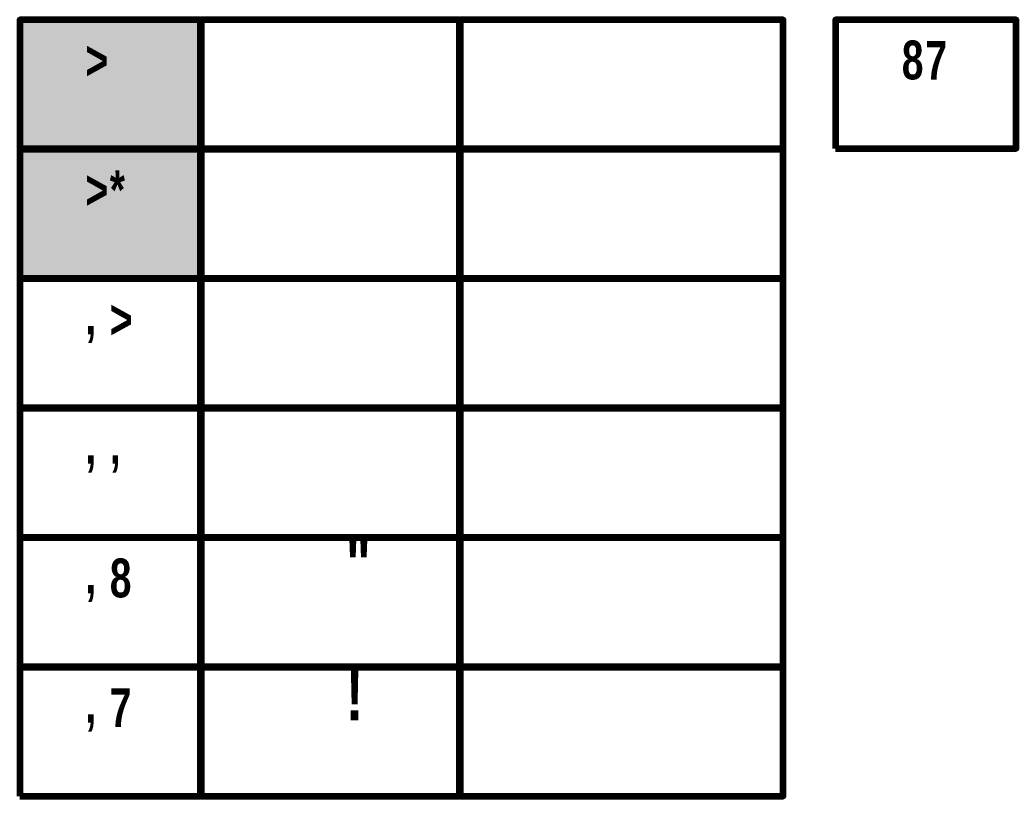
# Model space of a CAD drawing. Header units: inches. Extents: x 19 to 378, y -1 to 556.
# Drawn here: x 22.8 to 168.1, y 144.3 to 257.6 of the extents above; entities that cross this region are included whole.
import ezdxf

# ---------------------------------------------------------------- set-up
doc = ezdxf.new("R2010")
doc.units = ezdxf.units.IN
for name, color, linetype, lineweight in [('H', 7, 'CONTINUOUS', 100), ('P', 250, 'CONTINUOUS', 100), ('Text', 250, 'CONTINUOUS', 100)]:
    doc.layers.add(name, color=color, linetype=linetype, lineweight=lineweight)
doc.styles.get("Standard").update_dxf_attribs({"font": 'txt', "width": 0.75})

msp = doc.modelspace()

# ---------------------------------------------------------------- hatches: boundary and pattern name
at = {"layer": 'H', "linetype": 'CONTINUOUS'}
for points in [[(22.78, 238.78), (49.11, 238.78), (49.11, 257.56), (22.78, 257.56)], [(22.78, 219.89), (49.11, 219.89), (49.11, 238.67), (22.78, 238.67)]]:
    msp.add_hatch(color=0, dxfattribs=at).paths.add_polyline_path(points)

# ---------------------------------------------------------------- linework, layer by layer
at = {"layer": 'P', "color": 0, "linetype": 'CONTINUOUS'}
for points in [[(22.78, 238.78), (49.11, 238.78), (49.11, 257.56), (22.78, 257.56), (22.78, 238.78)], [(49.22, 238.78), (86.89, 238.78), (86.89, 257.56), (49.22, 257.56), (49.22, 238.78)], [(87, 238.78), (134.11, 238.78), (134.11, 257.56), (87, 257.56), (87, 238.78)], [(141.78, 238.78), (168.11, 238.78), (168.11, 257.56), (141.78, 257.56), (141.78, 238.78)], [(22.78, 219.89), (49.11, 219.89), (49.11, 238.67), (22.78, 238.67), (22.78, 219.89)], [(49.22, 219.89), (86.89, 219.89), (86.89, 238.67), (49.22, 238.67), (49.22, 219.89)], [(87, 219.89), (134.11, 219.89), (134.11, 238.67), (87, 238.67), (87, 219.89)], [(22.78, 201), (49.11, 201), (49.11, 219.78), (22.78, 219.78), (22.78, 201)], [(49.22, 201), (86.89, 201), (86.89, 219.78), (49.22, 219.78), (49.22, 201)], [(49.22, 201), (86.89, 201), (86.89, 219.78), (49.22, 219.78), (49.22, 201)], [(87, 201), (134.11, 201), (134.11, 219.78), (87, 219.78), (87, 201)], [(22.78, 182.11), (49.11, 182.11), (49.11, 200.89), (22.78, 200.89), (22.78, 182.11)], [(49.22, 182.11), (86.89, 182.11), (86.89, 200.89), (49.22, 200.89), (49.22, 182.11)], [(87, 182.11), (134.11, 182.11), (134.11, 200.89), (87, 200.89), (87, 182.11)], [(22.78, 163.22), (49.11, 163.22), (49.11, 182), (22.78, 182), (22.78, 163.22)], [(49.22, 163.22), (86.89, 163.22), (86.89, 182), (49.22, 182), (49.22, 163.22)], [(87, 163.22), (134.11, 163.22), (134.11, 182), (87, 182), (87, 163.22)], [(22.78, 144.33), (49.11, 144.33), (49.11, 163.11), (22.78, 163.11), (22.78, 144.33)], [(49.22, 144.33), (86.89, 144.33), (86.89, 163.11), (49.22, 163.11), (49.22, 144.33)], [(87, 144.33), (134.11, 144.33), (134.11, 163.11), (87, 163.11), (87, 144.33)]]:
    msp.add_lwpolyline(points, dxfattribs=at)

# ---------------------------------------------------------------- texts
at = {"layer": 'Text', "color": 0, "linetype": 'CONTINUOUS', "attachment_point": 4}
for s, insert, char_height, width in [('{\\fFutura|b1|i0|c1|p15;8}', (151.44, 251.67), 5.6667, 6), ('{\\fFutura|b1|i0|c1|p15;7}', (154.89, 251.67), 5.6667, 6), ('{\\fFutura|b1|i0|c1|p15;>}', (32.33, 251.67), 5.6667, 6), ('{\\fFutura|b1|i0|c1|p15;}', (69, 253.78), 7.6667, 8), ('{\\fFutura|b1|i0|c1|p15;}', (35.89, 251.67), 5.6667, 6), ('{\\fFutura|b1|i0|c1|p15;*}', (35.89, 232.78), 5.6667, 6), ('{\\fFutura|b1|i0|c1|p15;>}', (32.33, 232.78), 5.6667, 6), ('{\\fFutura|b1|i0|c1|p15;}', (69, 234.89), 7.6667, 8), ('{\\fFutura|b1|i0|c1|p15;>}', (35.89, 213.89), 5.6667, 6), ('{\\fFutura|b1|i0|c1|p15;,}', (32.33, 213.89), 5.6667, 6), ('{\\fFutura|b1|i0|c1|p15;}', (67.67, 197), 7.6667, 8), ('{\\fFutura|b1|i0|c1|p15;}', (70.33, 197), 7.6667, 8), ('{\\fFutura|b1|i0|c1|p15;,}', (32.33, 195), 5.6667, 6), ('{\\fFutura|b1|i0|c1|p15;,}', (35.89, 195), 5.6667, 6), ('{\\fFutura|b1|i0|c1|p15;"}', (70.33, 178.11), 7.6667, 8), ('{\\fFutura|b1|i0|c1|p15;8}', (35.89, 176.11), 5.6667, 6), ('{\\fFutura|b1|i0|c1|p15;}', (67.67, 178.11), 7.6667, 8), ('{\\fFutura|b1|i0|c1|p15;,}', (32.33, 176.11), 5.6667, 6), ('{\\fFutura|b1|i0|c1|p15;!}', (70.33, 159.22), 7.6667, 8), ('{\\fFutura|b1|i0|c1|p15;7}', (35.89, 157.22), 5.6667, 6), ('{\\fFutura|b1|i0|c1|p15;}', (67.67, 159.22), 7.6667, 8), ('{\\fFutura|b1|i0|c1|p15;,}', (32.33, 157.22), 5.6667, 6)]:
    msp.add_mtext(s, dxfattribs=dict(at, insert=insert, char_height=char_height, width=width))

doc.saveas('drawing.dxf')
